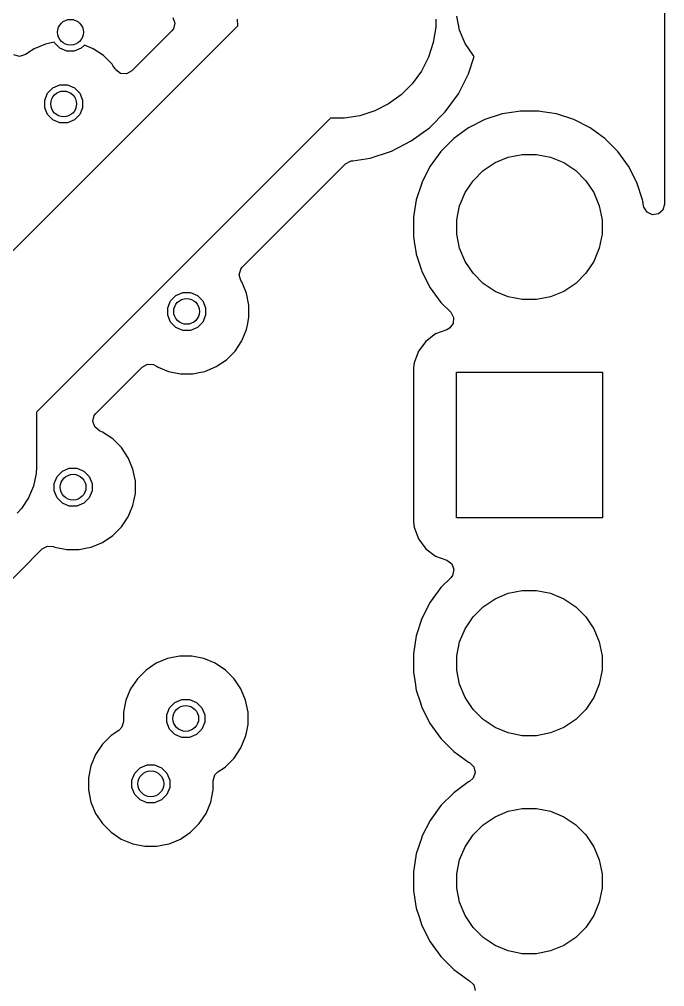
# Model space of a CAD drawing. Header units: inches. Extents: x 5.12 to 6.15, y -4.12 to -1.79.
# Drawn here: x 5.8537 to 6.1496, y -3.457 to -3.0134 of the extents above; entities that cross this region are included whole.
import ezdxf

# ---------------------------------------------------------------- set-up
doc = ezdxf.new("R2010")
doc.units = ezdxf.units.IN
doc.header["$MEASUREMENT"] = 0
doc.layers.add('In2.Cu', color=33, linetype='CONTINUOUS', true_color=0xce7d2c)

msp = doc.modelspace()

# ---------------------------------------------------------------- linework, layer by layer
at = {"layer": 'In2.Cu', "linetype": 'CONTINUOUS'}
for p, q in [((6.14961, -2.91902), (6.14961, -3.0982)), ((6.05557, -3.01832), (6.05429, -3.01189)), ((5.81028, -3.15991), (5.95386, -3.01633)), ((5.92416, -3.01249), (5.92503, -3.0151)), ((5.92503, -3.0151), (5.92435, -3.01776)), ((5.95386, -3.01633), (5.95375, -3.01337)), ((6.04475, -3.01337), (6.04461, -3.01694)), ((5.9236, -3.01872), (5.90528, -3.03704)), ((5.92435, -3.01776), (5.9236, -3.01872)), ((6.04461, -3.01694), (6.04349, -3.02399)), ((6.05809, -3.02438), (6.05557, -3.01832)), ((5.86568, -3.0247), (5.86049, -3.02685)), ((5.86967, -3.02391), (5.86568, -3.0247)), ((5.86568, -3.0247), (5.86568, -3.0247)), ((5.8698, -3.02421), (5.86967, -3.02391)), ((5.87224, -3.02666), (5.8698, -3.02421)), ((5.88355, -3.0252), (5.88209, -3.02666)), ((5.88755, -3.02685), (5.88355, -3.0252)), ((6.04349, -3.02399), (6.04128, -3.03078)), ((6.06173, -3.02984), (6.05809, -3.02438)), ((5.85385, -3.03035), (5.8512, -3.02963)), ((5.85648, -3.02953), (5.85385, -3.03035)), ((5.86049, -3.02685), (5.85648, -3.02953)), ((5.86049, -3.02685), (5.86049, -3.02685)), ((5.87544, -3.02798), (5.87224, -3.02666)), ((5.87889, -3.02798), (5.87544, -3.02798)), ((5.88209, -3.02666), (5.87889, -3.02798)), ((5.89222, -3.02998), (5.88755, -3.02685)), ((5.88755, -3.02685), (5.88755, -3.02685)), ((6.06228, -3.03038), (6.06173, -3.02984)), ((5.8962, -3.03396), (5.89222, -3.02998)), ((5.89222, -3.02998), (5.89222, -3.02998)), ((5.89664, -3.03461), (5.8962, -3.03396)), ((5.8962, -3.03396), (5.8962, -3.03396)), ((6.04128, -3.03078), (6.03804, -3.03714)), ((6.05968, -3.0384), (6.06228, -3.03038)), ((5.8976, -3.03605), (5.89664, -3.03461)), ((5.89777, -3.0363), (5.8976, -3.03605)), ((5.89792, -3.03652), (5.89777, -3.0363)), ((5.90012, -3.03817), (5.89792, -3.03652)), ((5.90287, -3.03836), (5.90012, -3.03817)), ((5.90528, -3.03704), (5.90287, -3.03836)), ((6.03804, -3.03714), (6.03385, -3.04292)), ((6.05502, -3.04754), (6.05968, -3.0384)), ((6.03385, -3.04292), (6.0288, -3.04797)), ((5.86533, -3.05044), (5.86665, -3.04724)), ((5.86665, -3.04724), (5.86909, -3.0448)), ((5.86909, -3.0448), (5.87229, -3.04348)), ((5.87229, -3.04348), (5.87574, -3.04348)), ((5.87574, -3.04348), (5.87894, -3.0448)), ((5.87894, -3.0448), (5.88138, -3.04724)), ((5.88138, -3.04724), (5.8827, -3.05044)), ((6.04898, -3.05585), (6.05502, -3.04754)), ((5.86533, -3.05389), (5.86533, -3.05044)), ((5.8827, -3.05044), (5.8827, -3.05389)), ((6.0288, -3.04797), (6.02302, -3.05216)), ((5.86665, -3.05709), (5.86533, -3.05389)), ((5.8827, -3.05389), (5.88138, -3.05709)), ((6.01666, -3.05541), (6.00987, -3.05761)), ((6.02302, -3.05216), (6.01666, -3.05541)), ((6.04173, -3.06311), (6.04898, -3.05585)), ((6.08154, -3.05573), (6.07515, -3.05675)), ((6.08341, -3.05544), (6.08154, -3.05573)), ((6.09178, -3.05544), (6.08341, -3.05544)), ((6.09366, -3.05573), (6.09178, -3.05544)), ((6.10005, -3.05675), (6.09366, -3.05573)), ((5.99631, -3.05873), (5.8615, -3.19355)), ((5.86909, -3.05953), (5.86665, -3.05709)), ((5.87229, -3.06085), (5.86909, -3.05953)), ((5.87574, -3.06085), (5.87229, -3.06085)), ((5.87894, -3.05953), (5.87574, -3.06085)), ((5.88138, -3.05709), (5.87894, -3.05953)), ((6.00282, -3.05873), (5.99631, -3.05873)), ((6.00987, -3.05761), (6.00282, -3.05873)), ((6.06719, -3.05933), (6.05973, -3.06313)), ((6.07515, -3.05675), (6.06719, -3.05933)), ((6.10801, -3.05933), (6.10005, -3.05675)), ((6.10005, -3.05675), (6.10005, -3.05675)), ((6.10005, -3.05675), (6.10005, -3.05675)), ((6.11547, -3.06313), (6.10801, -3.05933)), ((6.10801, -3.05933), (6.10801, -3.05933)), ((6.10801, -3.05933), (6.10801, -3.05933)), ((6.03342, -3.06914), (6.04173, -3.06311)), ((6.05973, -3.06313), (6.05296, -3.06805)), ((6.12224, -3.06805), (6.11547, -3.06313)), ((6.02428, -3.0738), (6.03342, -3.06914)), ((6.05296, -3.06805), (6.04704, -3.07397)), ((6.12815, -3.07397), (6.12224, -3.06805)), ((6.01452, -3.07697), (6.02428, -3.0738)), ((6.04704, -3.07397), (6.04212, -3.08074)), ((6.13307, -3.08074), (6.12815, -3.07397)), ((6.00321, -3.0797), (6.00562, -3.07839)), ((6.00562, -3.07839), (6.00589, -3.07833)), ((6.00589, -3.07833), (6.00662, -3.07822)), ((6.00662, -3.07822), (6.01452, -3.07697)), ((6.07182, -3.07909), (6.07788, -3.07658)), ((6.07788, -3.07658), (6.08432, -3.0753)), ((6.08432, -3.0753), (6.09088, -3.0753)), ((6.09088, -3.0753), (6.09731, -3.07658)), ((6.09731, -3.07658), (6.10337, -3.07909)), ((5.9559, -3.12701), (6.00321, -3.0797)), ((6.04212, -3.08074), (6.03832, -3.0882)), ((6.06173, -3.08738), (6.06637, -3.08274)), ((6.06637, -3.08274), (6.07182, -3.07909)), ((6.10337, -3.07909), (6.10883, -3.08274)), ((6.10883, -3.08274), (6.11347, -3.08738)), ((6.13687, -3.0882), (6.13307, -3.08074)), ((6.13307, -3.08074), (6.13307, -3.08074)), ((6.13307, -3.08074), (6.13307, -3.08074)), ((6.05809, -3.09283), (6.06173, -3.08738)), ((6.11347, -3.08738), (6.11711, -3.09283)), ((6.03821, -3.08856), (6.03574, -3.09616)), ((6.03832, -3.0882), (6.03821, -3.08856)), ((6.03832, -3.0882), (6.03832, -3.0882)), ((6.03832, -3.0882), (6.03832, -3.0882)), ((6.13946, -3.09615), (6.13687, -3.0882)), ((6.03574, -3.09616), (6.03465, -3.10303)), ((6.05557, -3.09889), (6.05809, -3.09283)), ((6.11711, -3.09283), (6.11962, -3.09889)), ((6.13955, -3.09671), (6.13946, -3.09615)), ((6.05429, -3.10533), (6.05557, -3.09889)), ((6.11962, -3.09889), (6.1209, -3.10533)), ((6.1399, -3.09896), (6.13955, -3.09671)), ((6.14004, -3.09957), (6.1399, -3.09896)), ((6.14153, -3.10188), (6.14004, -3.09957)), ((6.14883, -3.10083), (6.14675, -3.10264)), ((6.14961, -3.0982), (6.14883, -3.10083)), ((6.03465, -3.10303), (6.03443, -3.10442)), ((6.03443, -3.10442), (6.03443, -3.11279)), ((6.05429, -3.11189), (6.05429, -3.10533)), ((6.1209, -3.10533), (6.1209, -3.11189)), ((6.14403, -3.10303), (6.14153, -3.10188)), ((6.14675, -3.10264), (6.14403, -3.10303)), ((6.03443, -3.11279), (6.03482, -3.11528)), ((6.05557, -3.11832), (6.05429, -3.11189)), ((6.1209, -3.11189), (6.11962, -3.11832)), ((6.03482, -3.11528), (6.03572, -3.12096)), ((6.05809, -3.12438), (6.05557, -3.11832)), ((6.11962, -3.11832), (6.11711, -3.12438)), ((6.03572, -3.12096), (6.03574, -3.12106)), ((6.03574, -3.12106), (6.03815, -3.12847)), ((5.9552, -3.12789), (5.9559, -3.12701)), ((6.06173, -3.12984), (6.05809, -3.12438)), ((6.11711, -3.12438), (6.11347, -3.12984)), ((5.95447, -3.13055), (5.9552, -3.12789)), ((5.9553, -3.13317), (5.95447, -3.13055)), ((6.03815, -3.12847), (6.03832, -3.12902)), ((6.03832, -3.12902), (6.04212, -3.13647)), ((6.06637, -3.13447), (6.06173, -3.12984)), ((6.11347, -3.12984), (6.10883, -3.13447)), ((5.95573, -3.13381), (5.9553, -3.13317)), ((5.95788, -3.13901), (5.95573, -3.13381)), ((6.07182, -3.13812), (6.06637, -3.13447)), ((6.10883, -3.13447), (6.10337, -3.13812)), ((5.92305, -3.14242), (5.92549, -3.13998)), ((5.92549, -3.13998), (5.92869, -3.13865)), ((5.92869, -3.13865), (5.93214, -3.13865)), ((5.93214, -3.13865), (5.93533, -3.13998)), ((5.93533, -3.13998), (5.93778, -3.14242)), ((5.95898, -3.14453), (5.95788, -3.13901)), ((5.95788, -3.13901), (5.95788, -3.13901)), ((5.95788, -3.13901), (5.95788, -3.13901)), ((6.04212, -3.13647), (6.04704, -3.14324)), ((6.07788, -3.14063), (6.07182, -3.13812)), ((6.08432, -3.14191), (6.07788, -3.14063)), ((6.09731, -3.14063), (6.09088, -3.14191)), ((6.10337, -3.13812), (6.09731, -3.14063)), ((5.92173, -3.14561), (5.92305, -3.14242)), ((5.93778, -3.14242), (5.9391, -3.14561)), ((5.95898, -3.15016), (5.95898, -3.14453)), ((6.04704, -3.14324), (6.05151, -3.14771)), ((6.09088, -3.14191), (6.08432, -3.14191)), ((5.92173, -3.14907), (5.92173, -3.14561)), ((5.92305, -3.15226), (5.92173, -3.14907)), ((5.9391, -3.14907), (5.93778, -3.15226)), ((5.9391, -3.14561), (5.9391, -3.14907)), ((6.05151, -3.14771), (6.05283, -3.15013)), ((5.92549, -3.15471), (5.92305, -3.15226)), ((5.93778, -3.15226), (5.93533, -3.15471)), ((5.95788, -3.15567), (5.95827, -3.1537)), ((5.95827, -3.1537), (5.95898, -3.15016)), ((6.05264, -3.15287), (6.05099, -3.15507)), ((6.05283, -3.15013), (6.05264, -3.15287)), ((5.92869, -3.15603), (5.92549, -3.15471)), ((5.93214, -3.15603), (5.92869, -3.15603)), ((5.93533, -3.15471), (5.93214, -3.15603)), ((5.95573, -3.16087), (5.95788, -3.15567)), ((6.04459, -3.15767), (6.04006, -3.16106)), ((6.04977, -3.15574), (6.04459, -3.15767)), ((6.04459, -3.15767), (6.04459, -3.15767)), ((6.05099, -3.15507), (6.04977, -3.15574)), ((5.9526, -3.16555), (5.95573, -3.16087)), ((6.04006, -3.16106), (6.03666, -3.1656)), ((6.04006, -3.16106), (6.04006, -3.16106)), ((5.94862, -3.16953), (5.9526, -3.16555)), ((6.03666, -3.1656), (6.03468, -3.17091)), ((6.03666, -3.1656), (6.03666, -3.1656)), ((5.91008, -3.17283), (5.91249, -3.17151)), ((5.91249, -3.17151), (5.91524, -3.17171)), ((5.91524, -3.17171), (5.91624, -3.17223)), ((5.94394, -3.17265), (5.94862, -3.16953)), ((6.03468, -3.17091), (6.03443, -3.17326)), ((5.88884, -3.19408), (5.91008, -3.17283)), ((5.91624, -3.17223), (5.91688, -3.17265)), ((5.91688, -3.17265), (5.91688, -3.17265)), ((5.91688, -3.17265), (5.91688, -3.17265)), ((5.91688, -3.17265), (5.91731, -3.17283)), ((5.91731, -3.17283), (5.92208, -3.17481)), ((5.92208, -3.17481), (5.92208, -3.17481)), ((5.92208, -3.17481), (5.92208, -3.17481)), ((5.92208, -3.17481), (5.9276, -3.17591)), ((5.9276, -3.17591), (5.9276, -3.17591)), ((5.9276, -3.17591), (5.93323, -3.17591)), ((5.93323, -3.17591), (5.93694, -3.17517)), ((5.93694, -3.17517), (5.93874, -3.17481)), ((5.93874, -3.17481), (5.94394, -3.17265)), ((6.03443, -3.17326), (6.03443, -3.17326)), ((6.03443, -3.17326), (6.03443, -3.24395)), ((6.05413, -3.24207), (6.05413, -3.17514)), ((6.05413, -3.17514), (6.12106, -3.17514)), ((6.12106, -3.17514), (6.12106, -3.24207)), ((5.8615, -3.19355), (5.8615, -3.2187)), ((5.88809, -3.19504), (5.88884, -3.19408)), ((5.88741, -3.1977), (5.88809, -3.19504)), ((5.88828, -3.20031), (5.88741, -3.1977)), ((5.89042, -3.20204), (5.88828, -3.20031)), ((5.89188, -3.20264), (5.89042, -3.20204)), ((5.89655, -3.20577), (5.89188, -3.20264)), ((5.89188, -3.20264), (5.89188, -3.20264)), ((5.90053, -3.20974), (5.89655, -3.20577)), ((5.89655, -3.20577), (5.89655, -3.20577)), ((5.90366, -3.21442), (5.90053, -3.20974)), ((5.90053, -3.20974), (5.90053, -3.20974)), ((5.90581, -3.21962), (5.90366, -3.21442)), ((5.90366, -3.21442), (5.90366, -3.21442)), ((5.90366, -3.21442), (5.90366, -3.21442)), ((5.8615, -3.2187), (5.86135, -3.22164)), ((5.87098, -3.22303), (5.87343, -3.22059)), ((5.87343, -3.22059), (5.87662, -3.21926)), ((5.87662, -3.21926), (5.88007, -3.21926)), ((5.88007, -3.21926), (5.88327, -3.22059)), ((5.88327, -3.22059), (5.88571, -3.22303)), ((5.90691, -3.22514), (5.90581, -3.21962)), ((5.90581, -3.21962), (5.90581, -3.21962)), ((5.90581, -3.21962), (5.90581, -3.21962)), ((5.86135, -3.22164), (5.8602, -3.22741)), ((5.86966, -3.22622), (5.87098, -3.22303)), ((5.88571, -3.22303), (5.88703, -3.22622)), ((5.90691, -3.23077), (5.90691, -3.22514)), ((5.8602, -3.22741), (5.85926, -3.22968)), ((5.86966, -3.22968), (5.86966, -3.22622)), ((5.88703, -3.22622), (5.88703, -3.22968)), ((5.85795, -3.23284), (5.85469, -3.23773)), ((5.85926, -3.22968), (5.85795, -3.23284)), ((5.87098, -3.23287), (5.86966, -3.22968)), ((5.87343, -3.23532), (5.87098, -3.23287)), ((5.88571, -3.23287), (5.88327, -3.23532)), ((5.88703, -3.22968), (5.88571, -3.23287)), ((5.90624, -3.23414), (5.90691, -3.23077)), ((5.85469, -3.23773), (5.85271, -3.23991)), ((5.87662, -3.23664), (5.87343, -3.23532)), ((5.88007, -3.23664), (5.87662, -3.23664)), ((5.88327, -3.23532), (5.88007, -3.23664)), ((5.90366, -3.24148), (5.90581, -3.23628)), ((5.90581, -3.23628), (5.90624, -3.23414)), ((5.90053, -3.24616), (5.90366, -3.24148)), ((6.12106, -3.24207), (6.05413, -3.24207)), ((5.89655, -3.25014), (5.90053, -3.24616)), ((6.03443, -3.24395), (6.03443, -3.24395)), ((6.03443, -3.24395), (6.03468, -3.2463)), ((6.03468, -3.2463), (6.03666, -3.25161)), ((5.89188, -3.25326), (5.89655, -3.25014)), ((6.03666, -3.25161), (6.03666, -3.25161)), ((6.03666, -3.25161), (6.04006, -3.25615)), ((5.86421, -3.25628), (5.86663, -3.25496)), ((5.86663, -3.25496), (5.86937, -3.25515)), ((5.86937, -3.25515), (5.86953, -3.25522)), ((5.86953, -3.25522), (5.87001, -3.25542)), ((5.87001, -3.25542), (5.87001, -3.25542)), ((5.87001, -3.25542), (5.87002, -3.25542)), ((5.87002, -3.25542), (5.87002, -3.25542)), ((5.87002, -3.25542), (5.87553, -3.25652)), ((5.88116, -3.25652), (5.88487, -3.25578)), ((5.88487, -3.25578), (5.88668, -3.25542)), ((5.88668, -3.25542), (5.89188, -3.25326)), ((6.04006, -3.25615), (6.04006, -3.25615)), ((6.04006, -3.25615), (6.04459, -3.25954)), ((5.83417, -3.28632), (5.86421, -3.25628)), ((5.87553, -3.25652), (5.87553, -3.25652)), ((5.87553, -3.25652), (5.88116, -3.25652)), ((6.04459, -3.25954), (6.04459, -3.25954)), ((6.04459, -3.25954), (6.04977, -3.26147)), ((6.04977, -3.26147), (6.05197, -3.26312)), ((6.05197, -3.26312), (6.05293, -3.2657)), ((6.05151, -3.2695), (6.04704, -3.27397)), ((6.05235, -3.26839), (6.05151, -3.2695)), ((6.05293, -3.2657), (6.05235, -3.26839)), ((6.04704, -3.27397), (6.04212, -3.28074)), ((6.07182, -3.27909), (6.07788, -3.27658)), ((6.07788, -3.27658), (6.08432, -3.2753)), ((6.08432, -3.2753), (6.09088, -3.2753)), ((6.09088, -3.2753), (6.09731, -3.27658)), ((6.09731, -3.27658), (6.10337, -3.27909)), ((6.04212, -3.28074), (6.03832, -3.2882)), ((6.06173, -3.28738), (6.06637, -3.28274)), ((6.06637, -3.28274), (6.07182, -3.27909)), ((6.10337, -3.27909), (6.10883, -3.28274)), ((6.10883, -3.28274), (6.11347, -3.28738)), ((6.03832, -3.2882), (6.03574, -3.29616)), ((6.05809, -3.29283), (6.06173, -3.28738)), ((6.11347, -3.28738), (6.11711, -3.29283)), ((6.05557, -3.29889), (6.05809, -3.29283)), ((6.11711, -3.29283), (6.11962, -3.29889)), ((6.03574, -3.29616), (6.03443, -3.30442)), ((6.05429, -3.30533), (6.05557, -3.29889)), ((6.11962, -3.29889), (6.1209, -3.30533)), ((6.03443, -3.30442), (6.03443, -3.31279)), ((5.91647, -3.30869), (5.91179, -3.31181)), ((5.92167, -3.30653), (5.91647, -3.30869)), ((5.91647, -3.30869), (5.91647, -3.30869)), ((5.92719, -3.30544), (5.92167, -3.30653)), ((5.92167, -3.30653), (5.92167, -3.30653)), ((5.93281, -3.30544), (5.92719, -3.30544)), ((5.92719, -3.30544), (5.92719, -3.30544)), ((5.93833, -3.30653), (5.93281, -3.30544)), ((5.93281, -3.30544), (5.93281, -3.30544)), ((5.94353, -3.30869), (5.93833, -3.30653)), ((5.93833, -3.30653), (5.93833, -3.30653)), ((5.94821, -3.31181), (5.94353, -3.30869)), ((5.94353, -3.30869), (5.94353, -3.30869)), ((6.05429, -3.31189), (6.05429, -3.30533)), ((6.1209, -3.30533), (6.1209, -3.31189)), ((5.91179, -3.31181), (5.90781, -3.31579)), ((5.91179, -3.31181), (5.91179, -3.31181)), ((5.95219, -3.31579), (5.94821, -3.31181)), ((5.94821, -3.31181), (5.94821, -3.31181)), ((6.03443, -3.31279), (6.03517, -3.31747)), ((6.05557, -3.31832), (6.05429, -3.31189)), ((6.1209, -3.31189), (6.11962, -3.31832)), ((5.90781, -3.31579), (5.90469, -3.32047)), ((5.90781, -3.31579), (5.90781, -3.31579)), ((5.95531, -3.32047), (5.95219, -3.31579)), ((5.95219, -3.31579), (5.95219, -3.31579)), ((6.03517, -3.31747), (6.03574, -3.32106)), ((6.05809, -3.32438), (6.05557, -3.31832)), ((6.11962, -3.31832), (6.11711, -3.32438)), ((5.90469, -3.32047), (5.90253, -3.32567)), ((5.90469, -3.32047), (5.90469, -3.32047)), ((5.95561, -3.32119), (5.95531, -3.32047)), ((5.95531, -3.32047), (5.95531, -3.32047)), ((5.95747, -3.32567), (5.95561, -3.32119)), ((6.03574, -3.32106), (6.03761, -3.32681)), ((5.90253, -3.32567), (5.90144, -3.33119)), ((5.90253, -3.32567), (5.90253, -3.32567)), ((5.92263, -3.32908), (5.92508, -3.32663)), ((5.92508, -3.32663), (5.92827, -3.32531)), ((5.92827, -3.32531), (5.93173, -3.32531)), ((5.93173, -3.32531), (5.93492, -3.32663)), ((5.93492, -3.32663), (5.93737, -3.32908)), ((5.95856, -3.33119), (5.95747, -3.32567)), ((5.95747, -3.32567), (5.95747, -3.32567)), ((5.95747, -3.32567), (5.95747, -3.32567)), ((6.03761, -3.32681), (6.03832, -3.32902)), ((6.06173, -3.32984), (6.05809, -3.32438)), ((6.11711, -3.32438), (6.11347, -3.32984)), ((5.90144, -3.33119), (5.90144, -3.33543)), ((5.92131, -3.33227), (5.92263, -3.32908)), ((5.93737, -3.32908), (5.93869, -3.33227)), ((5.95856, -3.33681), (5.95856, -3.33119)), ((6.03832, -3.32902), (6.04212, -3.33647)), ((6.06637, -3.33447), (6.06173, -3.32984)), ((6.11347, -3.32984), (6.10883, -3.33447)), ((5.90144, -3.33543), (5.90066, -3.33807)), ((5.92131, -3.33573), (5.92131, -3.33227)), ((5.92263, -3.33892), (5.92131, -3.33573)), ((5.93869, -3.33573), (5.93737, -3.33892)), ((5.93869, -3.33227), (5.93869, -3.33573)), ((6.07182, -3.33812), (6.06637, -3.33447)), ((6.10883, -3.33447), (6.10337, -3.33812)), ((5.89927, -3.33949), (5.89579, -3.34181)), ((5.90066, -3.33807), (5.89927, -3.33949)), ((5.92508, -3.34137), (5.92263, -3.33892)), ((5.93737, -3.33892), (5.93492, -3.34137)), ((5.95782, -3.34053), (5.95856, -3.33681)), ((6.04212, -3.33647), (6.04704, -3.34324)), ((6.07788, -3.34063), (6.07182, -3.33812)), ((6.10337, -3.33812), (6.09731, -3.34063)), ((5.89579, -3.34181), (5.89181, -3.34579)), ((5.89579, -3.34181), (5.89579, -3.34181)), ((5.92827, -3.34269), (5.92508, -3.34137)), ((5.93173, -3.34269), (5.92827, -3.34269)), ((5.93492, -3.34137), (5.93173, -3.34269)), ((5.95531, -3.34753), (5.95747, -3.34233)), ((5.95747, -3.34233), (5.95782, -3.34053)), ((6.04704, -3.34324), (6.05296, -3.34916)), ((6.08432, -3.34191), (6.07788, -3.34063)), ((6.09088, -3.34191), (6.08432, -3.34191)), ((6.09731, -3.34063), (6.09088, -3.34191)), ((5.89181, -3.34579), (5.88869, -3.35047)), ((5.89181, -3.34579), (5.89181, -3.34579)), ((5.95219, -3.35221), (5.95531, -3.34753)), ((6.05296, -3.34916), (6.05973, -3.35408)), ((5.88869, -3.35047), (5.88653, -3.35567)), ((5.88869, -3.35047), (5.88869, -3.35047)), ((5.94821, -3.35619), (5.95219, -3.35221)), ((5.88653, -3.35567), (5.88544, -3.36119)), ((5.88653, -3.35567), (5.88653, -3.35567)), ((5.90663, -3.35908), (5.90908, -3.35663)), ((5.90908, -3.35663), (5.91227, -3.35531)), ((5.91227, -3.35531), (5.91573, -3.35531)), ((5.91573, -3.35531), (5.91892, -3.35663)), ((5.91892, -3.35663), (5.92137, -3.35908)), ((5.94473, -3.35851), (5.9476, -3.35659)), ((5.9476, -3.35659), (5.94821, -3.35619)), ((6.05973, -3.35408), (6.06008, -3.35426)), ((6.06008, -3.35426), (6.06208, -3.35614)), ((6.06208, -3.35614), (6.06274, -3.35881)), ((5.88544, -3.36119), (5.88544, -3.36119)), ((5.88544, -3.36119), (5.88544, -3.36681)), ((5.90531, -3.36227), (5.90663, -3.35908)), ((5.90531, -3.36573), (5.90531, -3.36227)), ((5.92137, -3.35908), (5.92269, -3.36227)), ((5.92269, -3.36227), (5.92269, -3.36573)), ((5.94256, -3.36257), (5.94334, -3.35993)), ((5.94256, -3.36681), (5.94256, -3.36257)), ((5.94334, -3.35993), (5.94473, -3.35851)), ((6.06185, -3.36142), (6.06008, -3.36296)), ((6.06274, -3.35881), (6.06185, -3.36142)), ((5.88544, -3.36681), (5.88544, -3.36681)), ((5.88544, -3.36681), (5.88544, -3.36681)), ((5.88544, -3.36681), (5.88653, -3.37233)), ((5.90663, -3.36892), (5.90531, -3.36573)), ((5.92269, -3.36573), (5.92137, -3.36892)), ((5.94195, -3.36988), (5.94256, -3.36681)), ((6.05973, -3.36313), (6.05296, -3.36805)), ((6.06008, -3.36296), (6.05973, -3.36313)), ((5.90908, -3.37137), (5.90663, -3.36892)), ((5.91227, -3.37269), (5.90908, -3.37137)), ((5.91892, -3.37137), (5.91573, -3.37269)), ((5.92137, -3.36892), (5.91892, -3.37137)), ((5.94147, -3.37233), (5.94195, -3.36988)), ((6.05296, -3.36805), (6.04704, -3.37397)), ((5.88653, -3.37233), (5.88653, -3.37233)), ((5.88653, -3.37233), (5.88869, -3.37753)), ((5.91573, -3.37269), (5.91227, -3.37269)), ((5.93931, -3.37753), (5.94147, -3.37233)), ((6.04704, -3.37397), (6.04212, -3.38074)), ((6.07788, -3.37658), (6.08432, -3.3753)), ((6.08432, -3.3753), (6.09088, -3.3753)), ((6.09088, -3.3753), (6.09731, -3.37658)), ((5.88869, -3.37753), (5.88869, -3.37753)), ((5.88869, -3.37753), (5.89181, -3.38221)), ((5.93619, -3.38221), (5.93931, -3.37753)), ((6.06637, -3.38274), (6.07182, -3.37909)), ((6.07182, -3.37909), (6.07788, -3.37658)), ((6.09731, -3.37658), (6.10337, -3.37909)), ((6.10337, -3.37909), (6.10883, -3.38274)), ((5.89181, -3.38221), (5.89181, -3.38221)), ((5.89181, -3.38221), (5.89579, -3.38619)), ((5.93221, -3.38619), (5.93619, -3.38221)), ((6.04212, -3.38074), (6.03832, -3.3882)), ((6.06173, -3.38738), (6.06637, -3.38274)), ((6.10883, -3.38274), (6.11347, -3.38738)), ((5.89579, -3.38619), (5.89579, -3.38619)), ((5.89579, -3.38619), (5.90047, -3.38931)), ((5.92753, -3.38931), (5.93221, -3.38619)), ((6.0382, -3.38858), (6.03574, -3.39616)), ((6.03832, -3.3882), (6.0382, -3.38858)), ((6.03832, -3.3882), (6.03832, -3.3882)), ((6.03832, -3.3882), (6.03832, -3.3882)), ((6.05809, -3.39283), (6.06173, -3.38738)), ((6.11347, -3.38738), (6.11711, -3.39283)), ((5.90047, -3.38931), (5.90047, -3.38931)), ((5.90047, -3.38931), (5.90047, -3.38931)), ((5.90047, -3.38931), (5.90567, -3.39147)), ((5.90567, -3.39147), (5.90567, -3.39147)), ((5.90567, -3.39147), (5.90567, -3.39147)), ((5.90567, -3.39147), (5.91119, -3.39256)), ((5.91119, -3.39256), (5.91119, -3.39256)), ((5.91119, -3.39256), (5.91681, -3.39256)), ((5.91681, -3.39256), (5.92053, -3.39182)), ((5.92053, -3.39182), (5.92233, -3.39147)), ((5.92233, -3.39147), (5.92753, -3.38931)), ((6.05557, -3.39889), (6.05809, -3.39283)), ((6.11711, -3.39283), (6.11962, -3.39889)), ((6.03574, -3.39616), (6.03443, -3.40442)), ((6.05429, -3.40533), (6.05557, -3.39889)), ((6.11962, -3.39889), (6.1209, -3.40533)), ((6.03443, -3.40442), (6.03443, -3.41279)), ((6.05429, -3.41189), (6.05429, -3.40533)), ((6.1209, -3.40533), (6.1209, -3.41189)), ((6.03443, -3.41279), (6.03461, -3.41396)), ((6.03461, -3.41396), (6.03541, -3.41896)), ((6.05557, -3.41832), (6.05429, -3.41189)), ((6.1209, -3.41189), (6.11962, -3.41832)), ((6.03541, -3.41896), (6.03574, -3.42106)), ((6.05809, -3.42438), (6.05557, -3.41832)), ((6.11962, -3.41832), (6.11711, -3.42438)), ((6.03574, -3.42106), (6.03714, -3.42537)), ((6.06173, -3.42984), (6.05809, -3.42438)), ((6.11711, -3.42438), (6.11347, -3.42984)), ((6.03714, -3.42537), (6.03832, -3.42902)), ((6.03832, -3.42902), (6.04212, -3.43647)), ((6.06637, -3.43447), (6.06173, -3.42984)), ((6.11347, -3.42984), (6.10883, -3.43447)), ((6.04212, -3.43647), (6.04704, -3.44324)), ((6.07182, -3.43812), (6.06637, -3.43447)), ((6.10883, -3.43447), (6.10337, -3.43812)), ((6.07788, -3.44063), (6.07182, -3.43812)), ((6.08432, -3.44191), (6.07788, -3.44063)), ((6.09088, -3.44191), (6.08432, -3.44191)), ((6.09731, -3.44063), (6.09088, -3.44191)), ((6.10337, -3.43812), (6.09731, -3.44063)), ((6.04704, -3.44324), (6.05296, -3.44916)), ((6.05296, -3.44916), (6.05973, -3.45408)), ((6.05973, -3.45408), (6.06008, -3.45426)), ((6.06008, -3.45426), (6.06208, -3.45614)), ((6.06208, -3.45614), (6.06274, -3.45881))]:
    msp.add_line(p, q, dxfattribs=at)
at = {"layer": 'In2.Cu'}
for centre in [(5.87717, -3.01929), (5.87402, -3.05217), (5.93041, -3.14734), (5.87835, -3.22795), (5.93, -3.334), (5.914, -3.364)]:
    msp.add_circle(centre, 0.00591, dxfattribs=at)

doc.saveas('drawing.dxf')
